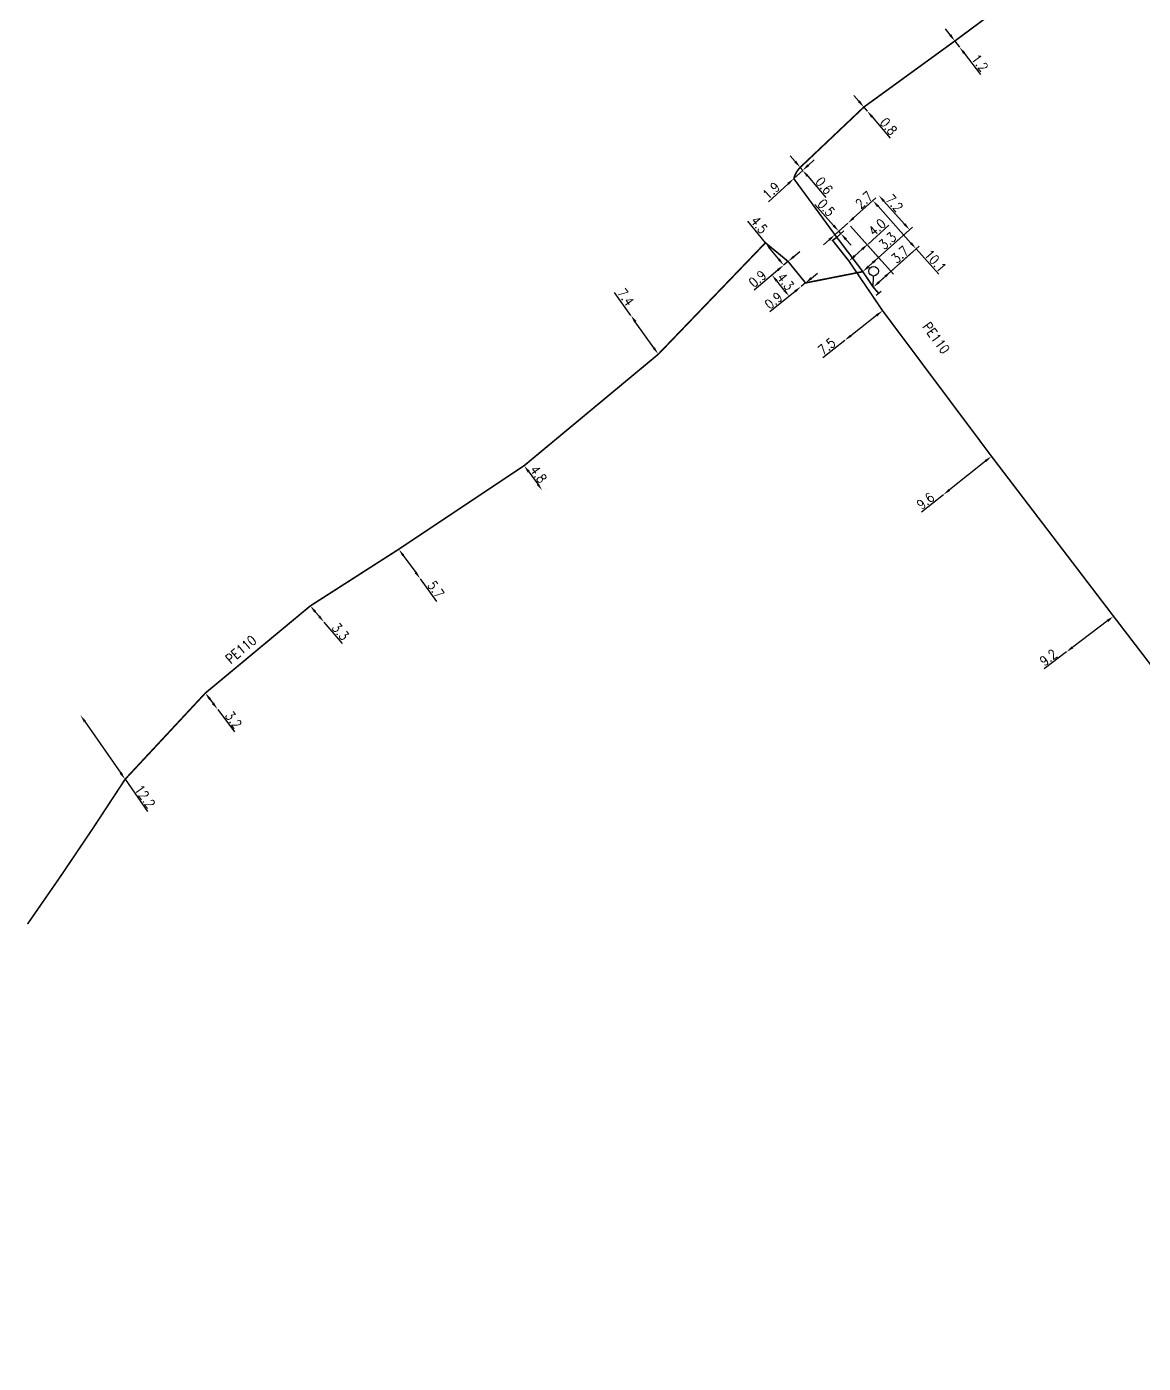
# Model space of a CAD drawing. Header units: millimetres. Extents: x 183000 to 183920, y 151989 to 153001.
# Drawn here: x 182999.9 to 183174, y 151999.9 to 152208.4 of the extents above; entities that cross this region are included whole.
import ezdxf
from ezdxf.enums import TextEntityAlignment as Align

# ---------------------------------------------------------------- set-up
doc = ezdxf.new("R2010")
doc.units = ezdxf.units.MM
doc.header["$MEASUREMENT"] = 0
doc.header["$PDMODE"] = 34
doc.linetypes.add('L_100_PE', pattern=[14, 10, -1.5, 1, -1.5])
doc.layers.get('0').update_dxf_attribs({"linetype": 'CONTINUOUS'})
doc.layers.get('DEFPOINTS').update_dxf_attribs({"linetype": 'CONTINUOUS'})
for name, color, linetype in [('L_140', 3, 'CONTINUOUS'), ('L_300', 7, 'CONTINUOUS'), ('L_340', 7, 'CONTINUOUS')]:
    doc.layers.add(name, color=color, linetype=linetype)
doc.styles.add('G_ROMANS', font='ROMANS.SHX', dxfattribs={"width": 0.75})
doc.styles.get("Standard").update_dxf_attribs({"font": 'romans.shx', "width": 0.85})
doc.dimstyles.get("Standard").update_dxf_attribs({"dimtxt": 1.5, "dimasz": 1.2, "dimexe": 0.625, "dimexo": 0.625, "dimgap": 0.25, "dimtad": 1, "dimdec": 1, "dimzin": 0, "dimdsep": 46, "dimtxsty": 'Standard', "dimcen": -0.5, "dimadec": 0, "dimazin": 0, "dimtfac": 1, "dimtdec": 1, "dimtmove": 0, "dimatfit": 3, "dimfxl": 1, "dimtolj": 1, "dimtzin": 0, "dimarcsym": 0})

# ---------------------------------------------------------------- blocks, each defined once
blk = doc.blocks.new('L_340_14')
at = {"color": 0, "linetype": 'Continuous', "flags": 128}
blk.add_lwpolyline([(-2.5, 2.5), (-0.75, 2.5)], dxfattribs=at)
at = {"color": 0, "linetype": 'Continuous'}
blk.add_circle((0, 2.5), 0.75, dxfattribs=at)
at = {"color": 0, "linetype": 'Continuous', "style": 'G_ROMANS', "width": 0.75, "flags": 3}
for tag, p in [('DEF_LEG', (0, -10)), ('DEF_COUP', (0, -12.5)), ('DEF_TYPE', (0, -15))]:
    blk.add_attdef(tag, text='', height=1.2, dxfattribs=at).set_placement(p, align=Align.MIDDLE)
blk = doc.blocks.new('L_340_07')
at = {"color": 0, "linetype": 'Continuous', "const_width": 0.25, "flags": 128}
blk.add_lwpolyline([(0, 0), (1.25, 0)], dxfattribs=at)
at = {"color": 0, "linetype": 'Continuous', "flags": 128}
blk.add_lwpolyline([(1.25, -0.5), (1.25, 0.5)], dxfattribs=at)
at = {"color": 0, "linetype": 'Continuous', "width": 0.75, "flags": 3}
for tag, p in [('DEF_LEG', (0.72, -3.47)), ('DEF_COUP', (0.72, -5.97)), ('DEF_TYPE', (0.72, -8.47))]:
    blk.add_attdef(tag, text='', height=1.2, dxfattribs=at).set_placement(p, align=Align.MIDDLE)
blk = doc.blocks.new('*D91')
at = {"layer": 'DEFPOINTS', "color": 0, "linetype": 'Continuous'}
for p in [(183008.26, 152100.99), (183008.26, 152100.99), (183015.22, 152090.98)]:
    blk.add_point(p, dxfattribs=at)
at = {"layer": 'L_140', "color": 0, "linetype": 'Continuous', "lineweight": -2}
for p, q in [((183008.94, 152100.01), (183014.54, 152091.96)), ((183015.22, 152090.98), (183018.7, 152085.98))]:
    blk.add_line(p, q, dxfattribs=at)
at = {"layer": 'L_140', "color": 0, "linetype": 'Continuous'}
for points in [[(183009.11, 152100.12), (183008.78, 152099.89), (183008.26, 152100.99)], [(183014.7, 152092.08), (183014.38, 152091.85), (183015.22, 152090.98)]]:
    blk.add_solid(points, dxfattribs=at)
at = {"layer": 'L_140', "color": 0, "linetype": 'Continuous', "insert": (183018.32, 152088.28), "char_height": 1.5, "attachment_point": 5, "rotation": 304.8274}
blk.add_mtext('\\A1;12.2', dxfattribs=at)
blk = doc.blocks.new('*D92')
at = {"layer": 'DEFPOINTS', "color": 0, "linetype": 'Continuous'}
for p in [(183027.74, 152104.43), (183029.66, 152101.87), (183029.66, 152101.87)]:
    blk.add_point(p, dxfattribs=at)
at = {"layer": 'L_140', "color": 0, "linetype": 'Continuous', "lineweight": -2}
for p, q in [((183028.24, 152104.81), (183028.24, 152104.81)), ((183028.46, 152103.47), (183028.94, 152102.83)), ((183029.66, 152101.87), (183032.28, 152098.38)), ((183030.16, 152102.25), (183030.16, 152102.25))]:
    blk.add_line(p, q, dxfattribs=at)
at = {"layer": 'L_140', "color": 0, "linetype": 'Continuous'}
for points in [[(183028.62, 152103.59), (183028.3, 152103.35), (183027.74, 152104.43)], [(183029.1, 152102.95), (183028.78, 152102.71), (183029.66, 152101.87)]]:
    blk.add_solid(points, dxfattribs=at)
at = {"layer": 'L_140', "color": 0, "linetype": 'Continuous', "insert": (183032.13, 152100.24), "char_height": 1.5, "attachment_point": 5, "rotation": 306.8728}
blk.add_mtext('\\A1;3.2', dxfattribs=at)
blk = doc.blocks.new('*D93')
at = {"layer": 'DEFPOINTS', "color": 0, "linetype": 'Continuous'}
for p in [(183044.11, 152118.03), (183046.24, 152115.51), (183046.24, 152115.51)]:
    blk.add_point(p, dxfattribs=at)
at = {"layer": 'L_140', "color": 0, "linetype": 'Continuous', "lineweight": -2}
for p, q in [((183044.89, 152117.11), (183045.47, 152116.42)), ((183046.24, 152115.51), (183049.07, 152112.18))]:
    blk.add_line(p, q, dxfattribs=at)
at = {"layer": 'L_140', "color": 0, "linetype": 'Continuous'}
for points in [[(183045.04, 152117.24), (183044.73, 152116.98), (183044.11, 152118.03)], [(183045.62, 152116.55), (183045.32, 152116.3), (183046.24, 152115.51)]]:
    blk.add_solid(points, dxfattribs=at)
at = {"layer": 'L_140', "color": 0, "linetype": 'Continuous', "insert": (183048.81, 152114.03), "char_height": 1.5, "attachment_point": 5, "rotation": 310.3402}
blk.add_mtext('\\A1;3.3', dxfattribs=at)
blk = doc.blocks.new('*D94')
at = {"layer": 'DEFPOINTS', "color": 0, "linetype": 'Continuous'}
for p in [(183057.92, 152126.88), (183061.26, 152122.26), (183061.26, 152122.26)]:
    blk.add_point(p, dxfattribs=at)
at = {"layer": 'L_140', "color": 0, "linetype": 'Continuous', "lineweight": -2}
for p, q in [((183058.62, 152125.91), (183060.55, 152123.23)), ((183061.26, 152122.26), (183063.82, 152118.72))]:
    blk.add_line(p, q, dxfattribs=at)
at = {"layer": 'L_140', "color": 0, "linetype": 'Continuous'}
for points in [[(183058.78, 152126.02), (183058.46, 152125.79), (183057.92, 152126.88)], [(183060.72, 152123.35), (183060.39, 152123.11), (183061.26, 152122.26)]]:
    blk.add_solid(points, dxfattribs=at)
at = {"layer": 'L_140', "color": 0, "linetype": 'Continuous', "insert": (183063.7, 152120.59), "char_height": 1.5, "attachment_point": 5, "rotation": 305.892}
blk.add_mtext('\\A1;5.7', dxfattribs=at)
blk = doc.blocks.new('*D95')
at = {"layer": 'DEFPOINTS', "color": 0, "linetype": 'Continuous'}
for p in [(183077.48, 152139.92), (183080.29, 152136.03), (183080.29, 152136.03)]:
    blk.add_point(p, dxfattribs=at)
at = {"layer": 'L_140', "color": 0, "linetype": 'Continuous', "lineweight": -2}
for p, q in [((183077.98, 152140.29), (183077.98, 152140.29)), ((183078.18, 152138.95), (183079.59, 152137.01)), ((183080.8, 152136.4), (183080.8, 152136.4))]:
    blk.add_line(p, q, dxfattribs=at)
at = {"layer": 'L_140', "color": 0, "linetype": 'Continuous'}
for points in [[(183078.34, 152139.07), (183078.02, 152138.83), (183077.48, 152139.92)], [(183079.75, 152137.12), (183079.43, 152136.89), (183080.29, 152136.03)]]:
    blk.add_solid(points, dxfattribs=at)
at = {"layer": 'L_140', "color": 0, "linetype": 'Continuous', "insert": (183079.7, 152138.57), "char_height": 1.5, "attachment_point": 5, "rotation": 305.892}
blk.add_mtext('\\A1;4.8', dxfattribs=at)
blk = doc.blocks.new('*D96')
at = {"layer": 'DEFPOINTS', "color": 0, "linetype": 'Continuous'}
for p in [(183094.12, 152163.34), (183094.12, 152163.34), (183098.39, 152157.29)]:
    blk.add_point(p, dxfattribs=at)
at = {"layer": 'L_140', "color": 0, "linetype": 'Continuous', "lineweight": -2}
for p, q in [((183094.12, 152163.34), (183091.56, 152166.95)), ((183097.7, 152158.27), (183094.81, 152162.36))]:
    blk.add_line(p, q, dxfattribs=at)
at = {"layer": 'L_140', "color": 0, "linetype": 'Continuous'}
for points in [[(183094.98, 152162.47), (183094.65, 152162.24), (183094.12, 152163.34)], [(183097.86, 152158.39), (183097.54, 152158.16), (183098.39, 152157.29)]]:
    blk.add_solid(points, dxfattribs=at)
at = {"layer": 'L_140', "color": 0, "linetype": 'Continuous', "insert": (183093.31, 152166.21), "char_height": 1.5, "attachment_point": 5, "rotation": 305.2676}
blk.add_mtext('\\A1;7.4', dxfattribs=at)
blk = doc.blocks.new('*D97')
at = {"layer": 'DEFPOINTS', "color": 0, "linetype": 'Continuous'}
for p in [(183115.11, 152174.68), (183117.95, 152171.19), (183117.95, 152171.19)]:
    blk.add_point(p, dxfattribs=at)
at = {"layer": 'L_140', "color": 0, "linetype": 'Continuous', "lineweight": -2}
for p, q in [((183115.11, 152174.68), (183112.36, 152178.07)), ((183117.19, 152172.12), (183115.87, 152173.75))]:
    blk.add_line(p, q, dxfattribs=at)
at = {"layer": 'L_140', "color": 0, "linetype": 'Continuous'}
for points in [[(183116.02, 152173.88), (183115.71, 152173.62), (183115.11, 152174.68)], [(183117.35, 152172.25), (183117.04, 152171.99), (183117.95, 152171.19)]]:
    blk.add_solid(points, dxfattribs=at)
at = {"layer": 'L_140', "color": 0, "linetype": 'Continuous', "insert": (183114.13, 152177.47), "char_height": 1.5, "attachment_point": 5, "rotation": 309.0866}
blk.add_mtext('\\A1;4.5', dxfattribs=at)
blk = doc.blocks.new('*D98')
at = {"layer": 'DEFPOINTS', "color": 0, "linetype": 'Continuous'}
for p in [(183117.95, 152171.19), (183117.95, 152171.19), (183118.64, 152171.77)]:
    blk.add_point(p, dxfattribs=at)
at = {"layer": 'L_140', "color": 0, "linetype": 'Continuous', "lineweight": -2}
for p, q in [((183119.56, 152172.54), (183120.47, 152173.31)), ((183118.64, 152171.77), (183117.95, 152171.19)), ((183117.03, 152170.41), (183113.33, 152167.3))]:
    blk.add_line(p, q, dxfattribs=at)
at = {"layer": 'L_140', "color": 0, "linetype": 'Continuous'}
for points in [[(183119.43, 152172.69), (183119.68, 152172.39), (183118.64, 152171.77)], [(183116.9, 152170.57), (183117.16, 152170.26), (183117.95, 152171.19)]]:
    blk.add_solid(points, dxfattribs=at)
at = {"layer": 'L_140', "color": 0, "linetype": 'Continuous', "insert": (183113.87, 152169.06), "char_height": 1.5, "attachment_point": 5, "rotation": 40.0952}
blk.add_mtext('\\A1;0.9', dxfattribs=at)
blk = doc.blocks.new('*D99')
at = {"layer": 'DEFPOINTS', "color": 0, "linetype": 'Continuous'}
for p in [(183116.12, 152169.66), (183116.12, 152169.66), (183118.81, 152166.35)]:
    blk.add_point(p, dxfattribs=at)
at = {"layer": 'L_140', "color": 0, "linetype": 'Continuous', "lineweight": -2}
blk.add_line((183118.05, 152167.28), (183116.88, 152168.73), dxfattribs=at)
at = {"layer": 'L_140', "color": 0, "linetype": 'Continuous'}
for points in [[(183117.03, 152168.85), (183116.72, 152168.6), (183116.12, 152169.66)], [(183118.21, 152167.4), (183117.9, 152167.15), (183118.81, 152166.35)]]:
    blk.add_solid(points, dxfattribs=at)
at = {"layer": 'L_140', "color": 0, "linetype": 'Continuous', "insert": (183118.23, 152168.65), "char_height": 1.5, "attachment_point": 5, "rotation": 309.0878}
blk.add_mtext('\\A1;4.3', dxfattribs=at)
blk = doc.blocks.new('*D100')
at = {"layer": 'DEFPOINTS', "color": 0, "linetype": 'Continuous'}
for p in [(183121.36, 152168.42), (183120.66, 152167.85), (183120.66, 152167.85)]:
    blk.add_point(p, dxfattribs=at)
at = {"layer": 'L_140', "color": 0, "linetype": 'Continuous', "lineweight": -2}
for p, q in [((183121.36, 152168.42), (183120.66, 152167.85)), ((183122.29, 152169.17), (183123.22, 152169.93)), ((183119.73, 152167.09), (183115.79, 152163.9))]:
    blk.add_line(p, q, dxfattribs=at)
at = {"layer": 'L_140', "color": 0, "linetype": 'Continuous'}
for points in [[(183122.16, 152169.33), (183122.42, 152169.02), (183121.36, 152168.42)], [(183119.6, 152167.25), (183119.85, 152166.94), (183120.66, 152167.85)]]:
    blk.add_solid(points, dxfattribs=at)
at = {"layer": 'L_140', "color": 0, "linetype": 'Continuous', "insert": (183116.37, 152165.65), "char_height": 1.5, "attachment_point": 5, "rotation": 39.0878}
blk.add_mtext('\\A1;0.9', dxfattribs=at)
blk = doc.blocks.new('*D101')
at = {"layer": 'DEFPOINTS', "color": 0, "linetype": 'Continuous'}
for p in [(183127.95, 152177.74), (183134.69, 152170.22), (183131.93, 152167.75)]:
    blk.add_point(p, dxfattribs=at)
at = {"layer": 'L_300', "color": 0, "linetype": 'Continuous', "lineweight": -2}
for p, q in [((183128.37, 152177.28), (183135.11, 152169.76)), ((183134.69, 152170.22), (183137.95, 152173.14)), ((183132.83, 152168.55), (183133.79, 152169.42))]:
    blk.add_line(p, q, dxfattribs=at)
at = {"layer": 'L_300', "color": 0, "linetype": 'Continuous'}
for points in [[(183132.69, 152168.7), (183132.96, 152168.41), (183131.93, 152167.75)], [(183133.66, 152169.57), (183133.93, 152169.27), (183134.69, 152170.22)]]:
    blk.add_solid(points, dxfattribs=at)
at = {"layer": 'L_300', "color": 0, "linetype": 'Continuous', "insert": (183136.1, 152172.83), "char_height": 1.5, "attachment_point": 5, "rotation": 41.861}
blk.add_mtext('\\A1;3.7', dxfattribs=at)
blk = doc.blocks.new('*D102')
at = {"layer": 'DEFPOINTS', "color": 0, "linetype": 'Continuous'}
for p in [(183127.95, 152177.74), (183132.75, 152172.38), (183130.3, 152170.18)]:
    blk.add_point(p, dxfattribs=at)
at = {"layer": 'L_140', "color": 0, "linetype": 'Continuous', "lineweight": -2}
for p, q in [((183128.37, 152177.28), (183133.17, 152171.92)), ((183132.75, 152172.38), (183136.01, 152175.3)), ((183131.19, 152170.98), (183131.86, 152171.58))]:
    blk.add_line(p, q, dxfattribs=at)
at = {"layer": 'L_140', "color": 0, "linetype": 'Continuous'}
for points in [[(183131.06, 152171.13), (183131.32, 152170.83), (183130.3, 152170.18)], [(183131.73, 152171.73), (183131.99, 152171.43), (183132.75, 152172.38)]]:
    blk.add_solid(points, dxfattribs=at)
at = {"layer": 'L_140', "color": 0, "linetype": 'Continuous', "insert": (183134.16, 152174.99), "char_height": 1.5, "attachment_point": 5, "rotation": 41.861}
blk.add_mtext('\\A1;3.3', dxfattribs=at)
blk = doc.blocks.new('*D103')
at = {"layer": 'DEFPOINTS', "color": 0, "linetype": 'Continuous'}
for p in [(183131.87, 152181.26), (183129.8, 152179.4), (183131.93, 152167.75)]:
    blk.add_point(p, dxfattribs=at)
at = {"layer": 'L_140', "color": 0, "linetype": 'Continuous', "lineweight": -2}
for p, q in [((183130.26, 152179.82), (183132.34, 152181.68)), ((183132.67, 152180.37), (183137.81, 152174.63)), ((183132.4, 152168.17), (183139.08, 152174.15)), ((183138.61, 152173.74), (183142.17, 152169.77))]:
    blk.add_line(p, q, dxfattribs=at)
at = {"layer": 'L_140', "color": 0, "linetype": 'Continuous'}
for points in [[(183132.82, 152180.5), (183132.52, 152180.23), (183131.87, 152181.26)], [(183137.96, 152174.76), (183137.66, 152174.5), (183138.61, 152173.74)]]:
    blk.add_solid(points, dxfattribs=at)
at = {"layer": 'L_140', "color": 0, "linetype": 'Continuous', "insert": (183141.63, 152171.86), "char_height": 1.5, "attachment_point": 5, "rotation": 311.861}
blk.add_mtext('\\A1;10.1', dxfattribs=at)
blk = doc.blocks.new('*D104')
at = {"layer": 'DEFPOINTS', "color": 0, "linetype": 'Continuous'}
for p in [(183131.12, 152174.49), (183131.12, 152174.49), (183128.13, 152171.83)]:
    blk.add_point(p, dxfattribs=at)
at = {"layer": 'L_140', "color": 0, "linetype": 'Continuous', "lineweight": -2}
for p, q in [((183131.12, 152174.49), (183134.38, 152177.41)), ((183129.03, 152172.63), (183130.22, 152173.69))]:
    blk.add_line(p, q, dxfattribs=at)
at = {"layer": 'L_140', "color": 0, "linetype": 'Continuous'}
for points in [[(183128.9, 152172.78), (183129.16, 152172.48), (183128.13, 152171.83)], [(183130.09, 152173.84), (183130.35, 152173.55), (183131.12, 152174.49)]]:
    blk.add_solid(points, dxfattribs=at)
at = {"layer": 'L_140', "color": 0, "linetype": 'Continuous', "insert": (183132.53, 152177.1), "char_height": 1.5, "attachment_point": 5, "rotation": 41.8}
blk.add_mtext('\\A1;4.0', dxfattribs=at)
blk = doc.blocks.new('*D105')
at = {"layer": 'DEFPOINTS', "color": 0, "linetype": 'Continuous'}
for p in [(183132.78, 152182.08), (183132.78, 152182.08), (183130.3, 152170.18)]:
    blk.add_point(p, dxfattribs=at)
at = {"layer": 'L_140', "color": 0, "linetype": 'Continuous', "lineweight": -2}
for p, q in [((183136.79, 152177.61), (183133.59, 152181.18)), ((183130.76, 152170.6), (183138.06, 152177.13))]:
    blk.add_line(p, q, dxfattribs=at)
at = {"layer": 'L_140', "color": 0, "linetype": 'Continuous'}
for points in [[(183133.73, 152181.32), (183133.44, 152181.05), (183132.78, 152182.08)], [(183136.94, 152177.74), (183136.64, 152177.48), (183137.59, 152176.72)]]:
    blk.add_solid(points, dxfattribs=at)
at = {"layer": 'L_140', "color": 0, "linetype": 'Continuous', "insert": (183135.23, 152180.85), "char_height": 1.5, "attachment_point": 5, "rotation": 311.861}
blk.add_mtext('\\A1;7.2', dxfattribs=at)
blk = doc.blocks.new('*D106')
at = {"layer": 'DEFPOINTS', "color": 0, "linetype": 'Continuous'}
for p in [(183127.95, 152177.74), (183127.95, 152177.74), (183125.94, 152175.94)]:
    blk.add_point(p, dxfattribs=at)
at = {"layer": 'L_140', "color": 0, "linetype": 'Continuous', "lineweight": -2}
for p, q in [((183128.84, 152178.55), (183132.33, 152181.68)), ((183125.94, 152175.94), (183127.95, 152177.74)), ((183125.04, 152175.14), (183124.15, 152174.34))]:
    blk.add_line(p, q, dxfattribs=at)
at = {"layer": 'L_140', "color": 0, "linetype": 'Continuous'}
for points in [[(183128.71, 152178.69), (183128.98, 152178.4), (183127.95, 152177.74)], [(183124.91, 152175.29), (183125.18, 152174.99), (183125.94, 152175.94)]]:
    blk.add_solid(points, dxfattribs=at)
at = {"layer": 'L_140', "color": 0, "linetype": 'Continuous', "insert": (183130.49, 152181.36), "char_height": 1.5, "attachment_point": 5, "rotation": 41.861}
blk.add_mtext('\\A1;2.7', dxfattribs=at)
blk = doc.blocks.new('*D107')
at = {"layer": 'DEFPOINTS', "color": 0, "linetype": 'Continuous'}
for p in [(183120.53, 152186.44), (183120.92, 152185.98), (183120.92, 152185.98)]:
    blk.add_point(p, dxfattribs=at)
at = {"layer": 'L_140', "color": 0, "linetype": 'Continuous', "lineweight": -2}
for p, q in [((183119.75, 152187.35), (183118.98, 152188.26)), ((183120.53, 152186.44), (183120.92, 152185.98)), ((183121.7, 152185.07), (183124.54, 152181.74))]:
    blk.add_line(p, q, dxfattribs=at)
at = {"layer": 'L_140', "color": 0, "linetype": 'Continuous'}
for points in [[(183119.91, 152187.48), (183119.6, 152187.22), (183120.53, 152186.44)], [(183121.85, 152185.2), (183121.55, 152184.94), (183120.92, 152185.98)]]:
    blk.add_solid(points, dxfattribs=at)
at = {"layer": 'L_140', "color": 0, "linetype": 'Continuous', "insert": (183124.27, 152183.6), "char_height": 1.5, "attachment_point": 5, "rotation": 310.4619}
blk.add_mtext('\\A1;0.6', dxfattribs=at)
blk = doc.blocks.new('*D108')
at = {"layer": 'DEFPOINTS', "color": 0, "linetype": 'Continuous'}
for p in [(183127.95, 152177.74), (183125.64, 152175.01), (183126.54, 152176.48)]:
    blk.add_point(p, dxfattribs=at)
at = {"layer": 'L_140', "color": 0, "linetype": 'Continuous', "lineweight": -2}
for p, q in [((183125.74, 152177.37), (183122.8, 152180.66)), ((183127.48, 152177.33), (183126.07, 152176.06)), ((183126.11, 152175.42), (183127.34, 152176.53)), ((183126.87, 152176.11), (183126.54, 152176.48)), ((183127.67, 152175.21), (183128.47, 152174.32))]:
    blk.add_line(p, q, dxfattribs=at)
at = {"layer": 'L_140', "color": 0, "linetype": 'Continuous'}
for points in [[(183125.89, 152177.51), (183125.59, 152177.24), (183126.54, 152176.48)], [(183127.82, 152175.35), (183127.52, 152175.08), (183126.87, 152176.11)]]:
    blk.add_solid(points, dxfattribs=at)
at = {"layer": 'L_140', "color": 0, "linetype": 'Continuous', "insert": (183124.6, 152180.14), "char_height": 1.5, "attachment_point": 5, "rotation": 311.861}
blk.add_mtext('\\A1;0.5', dxfattribs=at)
blk = doc.blocks.new('*D109')
at = {"layer": 'DEFPOINTS', "color": 0, "linetype": 'Continuous'}
for p in [(183120.92, 152185.98), (183120.92, 152185.98), (183119.53, 152184.69)]:
    blk.add_point(p, dxfattribs=at)
at = {"layer": 'L_140', "color": 0, "linetype": 'Continuous', "lineweight": -2}
for p, q in [((183121.81, 152186.79), (183122.69, 152187.61)), ((183120.92, 152185.98), (183119.53, 152184.69)), ((183118.64, 152183.88), (183115.6, 152181.08))]:
    blk.add_line(p, q, dxfattribs=at)
at = {"layer": 'L_140', "color": 0, "linetype": 'Continuous'}
for points in [[(183121.67, 152186.94), (183121.94, 152186.65), (183120.92, 152185.98)], [(183118.51, 152184.03), (183118.78, 152183.73), (183119.53, 152184.69)]]:
    blk.add_solid(points, dxfattribs=at)
at = {"layer": 'L_140', "color": 0, "linetype": 'Continuous', "insert": (183116, 152182.81), "char_height": 1.5, "attachment_point": 5, "rotation": 42.634}
blk.add_mtext('\\A1;1.9', dxfattribs=at)
blk = doc.blocks.new('*D110')
at = {"layer": 'DEFPOINTS', "color": 0, "linetype": 'Continuous'}
for p in [(183130.46, 152195.85), (183130.98, 152195.24), (183130.98, 152195.24)]:
    blk.add_point(p, dxfattribs=at)
at = {"layer": 'L_140', "color": 0, "linetype": 'Continuous', "lineweight": -2}
for p, q in [((183129.68, 152196.76), (183128.91, 152197.68)), ((183130.46, 152195.85), (183130.98, 152195.24)), ((183130.5, 152194.83), (183130.5, 152194.83)), ((183131.75, 152194.32), (183134.58, 152190.99))]:
    blk.add_line(p, q, dxfattribs=at)
at = {"layer": 'L_140', "color": 0, "linetype": 'Continuous'}
for points in [[(183129.84, 152196.89), (183129.53, 152196.63), (183130.46, 152195.85)], [(183131.91, 152194.45), (183131.6, 152194.19), (183130.98, 152195.24)]]:
    blk.add_solid(points, dxfattribs=at)
at = {"layer": 'L_140', "color": 0, "linetype": 'Continuous', "insert": (183134.32, 152192.84), "char_height": 1.5, "attachment_point": 5, "rotation": 310.2951}
blk.add_mtext('\\A1;0.8', dxfattribs=at)
blk = doc.blocks.new('*D111')
at = {"layer": 'DEFPOINTS', "color": 0, "linetype": 'Continuous'}
for p in [(183144.65, 152206.16), (183145.38, 152205.21), (183145.38, 152205.21)]:
    blk.add_point(p, dxfattribs=at)
at = {"layer": 'L_140', "color": 0, "linetype": 'Continuous', "lineweight": -2}
for p, q in [((183143.92, 152207.11), (183143.18, 152208.06)), ((183144.65, 152206.16), (183145.38, 152205.21)), ((183146.12, 152204.26), (183148.68, 152200.95))]:
    blk.add_line(p, q, dxfattribs=at)
at = {"layer": 'L_140', "color": 0, "linetype": 'Continuous'}
for points in [[(183144.08, 152207.23), (183143.76, 152206.99), (183144.65, 152206.16)], [(183146.28, 152204.38), (183145.96, 152204.14), (183145.38, 152205.21)]]:
    blk.add_solid(points, dxfattribs=at)
at = {"layer": 'L_140', "color": 0, "linetype": 'Continuous', "insert": (183148.56, 152202.74), "char_height": 1.5, "attachment_point": 5, "rotation": 307.6859}
blk.add_mtext('\\A1;1.2', dxfattribs=at)
blk = doc.blocks.new('*D113')
at = {"layer": 'DEFPOINTS', "color": 0, "linetype": 'Continuous'}
for p in [(183133.38, 152164.09), (183127.48, 152159.45), (183127.48, 152159.45)]:
    blk.add_point(p, dxfattribs=at)
at = {"layer": 'L_140', "color": 0, "linetype": 'Continuous', "lineweight": -2}
for p, q in [((183132.43, 152163.35), (183128.42, 152160.19)), ((183127.48, 152159.45), (183124.04, 152156.75))]:
    blk.add_line(p, q, dxfattribs=at)
at = {"layer": 'L_140', "color": 0, "linetype": 'Continuous'}
for points in [[(183132.31, 152163.5), (183132.56, 152163.19), (183133.38, 152164.09)], [(183128.3, 152160.35), (183128.55, 152160.04), (183127.48, 152159.45)]]:
    blk.add_solid(points, dxfattribs=at)
at = {"layer": 'L_140', "color": 0, "linetype": 'Continuous', "insert": (183124.67, 152158.52), "char_height": 1.5, "attachment_point": 5, "rotation": 38.1602}
blk.add_mtext('\\A1;7.5', dxfattribs=at)
blk = doc.blocks.new('*D114')
at = {"layer": 'DEFPOINTS', "color": 0, "linetype": 'Continuous'}
for p in [(183150.37, 152141.37), (183142.87, 152135.38), (183142.87, 152135.38)]:
    blk.add_point(p, dxfattribs=at)
at = {"layer": 'L_140', "color": 0, "linetype": 'Continuous', "lineweight": -2}
for p, q in [((183149.43, 152140.62), (183143.8, 152136.13)), ((183142.87, 152135.38), (183139.45, 152132.65))]:
    blk.add_line(p, q, dxfattribs=at)
at = {"layer": 'L_140', "color": 0, "linetype": 'Continuous'}
for points in [[(183149.3, 152140.78), (183149.55, 152140.47), (183150.37, 152141.37)], [(183143.68, 152136.28), (183143.93, 152135.97), (183142.87, 152135.38)]]:
    blk.add_solid(points, dxfattribs=at)
at = {"layer": 'L_140', "color": 0, "linetype": 'Continuous', "insert": (183140.07, 152134.42), "char_height": 1.5, "attachment_point": 5, "rotation": 38.6288}
blk.add_mtext('\\A1;9.6', dxfattribs=at)
blk = doc.blocks.new('*D115')
at = {"layer": 'DEFPOINTS', "color": 0, "linetype": 'Continuous'}
for p in [(183169.41, 152116.41), (183162.08, 152110.86), (183162.08, 152110.86)]:
    blk.add_point(p, dxfattribs=at)
at = {"layer": 'L_140', "color": 0, "linetype": 'Continuous', "lineweight": -2}
for p, q in [((183168.46, 152115.69), (183163.04, 152111.58)), ((183162.08, 152110.86), (183158.59, 152108.22))]:
    blk.add_line(p, q, dxfattribs=at)
at = {"layer": 'L_140', "color": 0, "linetype": 'Continuous'}
for points in [[(183168.34, 152115.85), (183168.58, 152115.53), (183169.41, 152116.41)], [(183162.91, 152111.74), (183163.16, 152111.42), (183162.08, 152110.86)]]:
    blk.add_solid(points, dxfattribs=at)
at = {"layer": 'L_140', "color": 0, "linetype": 'Continuous', "insert": (183159.25, 152109.98), "char_height": 1.5, "attachment_point": 5, "rotation": 37.11}
blk.add_mtext('\\A1;9.2', dxfattribs=at)

msp = doc.modelspace()

# ---------------------------------------------------------------- linework, layer by layer
at = {"layer": 'L_140', "linetype": 'L_100_PE', "flags": 128}
for points in [[(183123.54, 152250.69, 0.25, 0.25, 0), (183134.44, 152252.62, 0.25, 0.25, 0), (183134.68, 152233.78, 0.25, 0.25, 0.162851), (183147.1, 152225.51, 0.25, 0.25, 0), (183159.85, 152228.61, 0.25, 0.25, 0), (183167.53, 152231.85, 0.25, 0.25, 0), (183176.44, 152238.78, 0.25, 0.25, 0), (183178.65, 152247.97, 0.25, 0.25, 0), (183181.72, 152254.05, 0.25, 0.25, 0), (183183.09, 152259.9, 0.25, 0.25, 0), (183186.2, 152258.46, 0.25, 0.25, 0), (183189.34, 152267.08, 0.25, 0.25, 0), (183192.44, 152273.51, 0.25, 0.25, 0), (183198.53, 152286.24, 0.25, 0.25, 0), (183207.51, 152304.21, 0.25, 0.25, 0), (183223.34, 152336.82, 0.25, 0.25, 0), (183225.2, 152340.96, 0.25, 0.25, 0), (183232.17, 152356.67, 0.25, 0.25, 0), (183251.78, 152397.52, 0.25, 0.25, -0.158332), (183266.66, 152410.23, 0.25, 0.25, -0.063135), (183275.29, 152412, 0.25, 0.25, -0.107766), (183290.76, 152410.26, 0.25, 0.25, -0.080049), (183295.93, 152405.31, 0.25, 0.25, -0.24561), (183298.86, 152376.62, 0.25, 0.25, 0), (183294.77, 152366.24, 0.25, 0.25, 0), (183285.23, 152349.3, 0.25, 0.25, 0), (183275.47, 152329.38, 0.25, 0.25, 0), (183266.72, 152314.49, 0.25, 0.25, 0), (183262.11, 152307.56, 0.25, 0.25, 0), (183241.95, 152283.34, 0.25, 0.25, 0), (183236.65, 152276.93, 0.25, 0.25, 0), (183230.76, 152270.6, 0.25, 0.25, 0), (183218.63, 152253.73, 0.25, 0.25, 0), (183217.87, 152252.67, 0.25, 0.25, 0), (183222.18, 152249.18, 0.25, 0.25, -0.166935), (183208.62, 152240.7, 0.25, 0.25, 0), (183198.48, 152238.33, 0.25, 0.25, 0.126017), (183182.75, 152232.65, 0.25, 0.25, 0), (183176.48, 152228.39, 0.25, 0.25, 0), (183172.98, 152225.85, 0.25, 0.25, 0), (183169.03, 152223.5, 0.25, 0.25, 0), (183155.6, 152214.28, 0.25, 0.25, 0), (183144.65, 152206.16, 0.25, 0.25, 0), (183130.46, 152195.85, 0.25, 0.25, 0), (183120.53, 152186.44, 0.25, 0.25, 0.129581), (183119.53, 152184.69, 0.25, 0.25, 0), (183125.94, 152175.94, 0.25, 0.25, 0), (183130.3, 152170.18, 0.25, 0.25, 0), (183131.93, 152167.75, 0, 0, 0)], [(183000, 152068.4, 0.25, 0.25, 0.009302), (183015.22, 152090.98, 0.25, 0.25, 0), (183027.74, 152104.43, 0.25, 0.25, 0), (183044.11, 152118.03, 0.25, 0.25, 0), (183057.92, 152126.88, 0.25, 0.25, 0), (183077.48, 152139.92, 0.25, 0.25, 0), (183098.39, 152157.29, 0.25, 0.25, 0), (183115.11, 152174.68, 0.25, 0.25, 0), (183118.64, 152171.77, 0.25, 0.25, 0), (183121.36, 152168.42, 0.25, 0.25, 0), (183130.3, 152170.18, 0, 0, 0)], [(183126.23, 152175.53, 0.25, 0.25, 0), (183125.58, 152175.06, 0.25, 0.25, 0), (183128.13, 152171.83, 0.25, 0.25, 0), (183133.38, 152164.09, 0.25, 0.25, 0), (183150.37, 152141.37, 0.25, 0.25, 0), (183169.41, 152116.41, 0.25, 0.25, 0), (183190.51, 152088.88, 0.25, 0.25, 0), (183203.33, 152072.04, 0.25, 0.25, 0.24586), (183208.32, 152069.18, 0.25, 0.25, 0.064957), (183215.38, 152069.97, 0.25, 0.25, 0), (183224.9, 152074.5, 0.25, 0.25, 0), (183229, 152076.46, 0.25, 0.25, 0), (183229, 152076.46, 0.25, 0.25, 0.037281), (183243.49, 152085.65, 0.25, 0.25, 0), (183253.62, 152091.89, 0.25, 0.25, -0.142247), (183255.93, 152092.96, 0.25, 0.25, 0.148454), (183257.53, 152093.8, 0.25, 0.25, 0), (183265.8, 152099.37, 0.25, 0.25, 0), (183273.88, 152104.72, 0.25, 0.25, 0), (183292.67, 152115.74, 0.25, 0.25, 0), (183292.67, 152115.74, 0.25, 0.25, 0.041893), (183294.43, 152117.12, 0.25, 0.25, -0.074755), (183296.76, 152118.81, 0.25, 0.25, -0.10654), (183316.25, 152127.78, 0.25, 0.25, -0.040085), (183325.24, 152128.82, 0.25, 0.25, 0), (183346.92, 152117.87, 0.25, 0.25, 0), (183355.91, 152112.99, 0.25, 0.25, -0.07454), (183377.17, 152098.83, 0.25, 0.25, 0), (183381.66, 152094.37, 0.25, 0.25, 0), (183396.28, 152080.35, 0.25, 0.25, 0), (183412.75, 152064.39, 0.25, 0.25, 0), (183426.29, 152050.21, 0.25, 0.25, 0), (183443.8, 152032.33, 0.25, 0.25, -0.106232), (183456.28, 152014.53, 0.25, 0.25, 0), (183461.83, 152000, 0, 0, 0)]]:
    msp.add_lwpolyline(points, format="xyseb", dxfattribs=at)

# ---------------------------------------------------------------- block references
at = {"layer": 'L_340'}
for name, p, rotation in [('L_340_14', (183134.48, 152170.2), 88.89093975468977), ('L_340_07', (183131.93, 152167.75), 311.8679682848322)]:
    msp.add_blockref(name, p, dxfattribs=dict(at, rotation=rotation))

# ---------------------------------------------------------------- texts
at = {"layer": 'L_140', "linetype": 'Continuous', "width": 0.85}
for rotation, p in [(305.965, (183139.53, 152161.61)), (40.244, (183031.69, 152108.89))]:
    msp.add_text('PE110', height=1.5, rotation=rotation, dxfattribs=at).set_placement(p)

# ---------------------------------------------------------------- dimensions: what is measured, and where the dimension line sits
at = {"layer": 'L_140', "linetype": 'Continuous'}
for base, p1, p2, angle, picture, middle in [((183145.38, 152205.21), (183144.65, 152206.16), (183145.38, 152205.21), 127.6859, '*D111', (183147.77, 152202.13)), ((183130.98, 152195.24), (183130.46, 152195.85), (183130.98, 152195.24), 130.2951, '*D110', (183133.56, 152192.2)), ((183120.92, 152185.98), (183119.53, 152184.69), (183120.92, 152185.98), 222.634, '*D109', (183116.68, 152182.08)), ((183120.92, 152185.98), (183120.53, 152186.44), (183120.92, 152185.98), 130.4619, '*D107', (183123.51, 152182.95)), ((183127.95, 152177.74), (183125.94, 152175.94), (183127.95, 152177.74), 221.861, '*D106', (183131.15, 152180.62)), ((183126.54, 152176.48), (183125.64, 152175.01), (183127.95, 152177.74), 311.861, '*D108', (183123.85, 152179.48)), ((183131.87, 152181.26), (183131.93, 152167.75), (183129.8, 152179.4), 311.861, '*D103', (183140.89, 152171.2)), ((183132.78, 152182.08), (183130.3, 152170.18), (183132.78, 152182.08), 311.861, '*D105', (183134.48, 152180.18)), ((183117.95, 152171.19), (183115.11, 152174.68), (183117.95, 152171.19), 129.0866, '*D97', (183113.36, 152176.84)), ((183132.75, 152172.38), (183130.3, 152170.18), (183127.95, 152177.74), 221.861, '*D102', (183134.83, 152174.24)), ((183131.12, 152174.49), (183128.13, 152171.83), (183131.12, 152174.49), 221.8, '*D104', (183133.19, 152176.35)), ((183117.95, 152171.19), (183118.64, 152171.77), (183117.95, 152171.19), 40.0952, '*D98', (183114.52, 152168.3)), ((183120.66, 152167.85), (183121.36, 152168.42), (183120.66, 152167.85), 39.0878, '*D100', (183117, 152164.88)), ((183116.12, 152169.66), (183118.81, 152166.35), (183116.12, 152169.66), 309.0878, '*D99', (183117.45, 152168.02)), ((183094.12, 152163.34), (183098.39, 152157.29), (183094.12, 152163.34), 305.2676, '*D96', (183092.49, 152165.63)), ((183127.48, 152159.45), (183133.38, 152164.09), (183127.48, 152159.45), 38.1602, '*D113', (183125.29, 152157.73)), ((183142.87, 152135.38), (183150.37, 152141.37), (183142.87, 152135.38), 38.6288, '*D114', (183140.69, 152133.64)), ((183080.29, 152136.03), (183077.48, 152139.92), (183080.29, 152136.03), 125.892, '*D95', (183078.89, 152137.98)), ((183061.26, 152122.26), (183057.92, 152126.88), (183061.26, 152122.26), 125.892, '*D94', (183062.89, 152120)), ((183046.24, 152115.51), (183044.11, 152118.03), (183046.24, 152115.51), 130.3402, '*D93', (183048.05, 152113.39)), ((183162.08, 152110.86), (183169.41, 152116.41), (183162.08, 152110.86), 37.11, '*D115', (183159.86, 152109.18)), ((183029.66, 152101.87), (183027.74, 152104.43), (183029.66, 152101.87), 126.8728, '*D92', (183031.33, 152099.64)), ((183008.26, 152100.99), (183015.22, 152090.98), (183008.26, 152100.99), 304.8274, '*D91', (183017.5, 152087.71))]:
    dim = msp.add_linear_dim(base=base, p1=p1, p2=p2, angle=angle, dimstyle='Standard', dxfattribs=at)
    dim.commit()
    dim.dimension.update_dxf_attribs({"geometry": picture, "text_midpoint": middle, "dimtype": 160})
at = {"layer": 'L_300', "linetype": 'Continuous'}
dim = msp.add_linear_dim(base=(183134.69, 152170.22), p1=(183131.93, 152167.75), p2=(183127.95, 152177.74), angle=221.861, dimstyle='Standard', dxfattribs=at)
dim.commit()
dim.dimension.update_dxf_attribs({"geometry": '*D101', "text_midpoint": (183136.77, 152172.08), "dimtype": 160})

doc.saveas('drawing.dxf')
